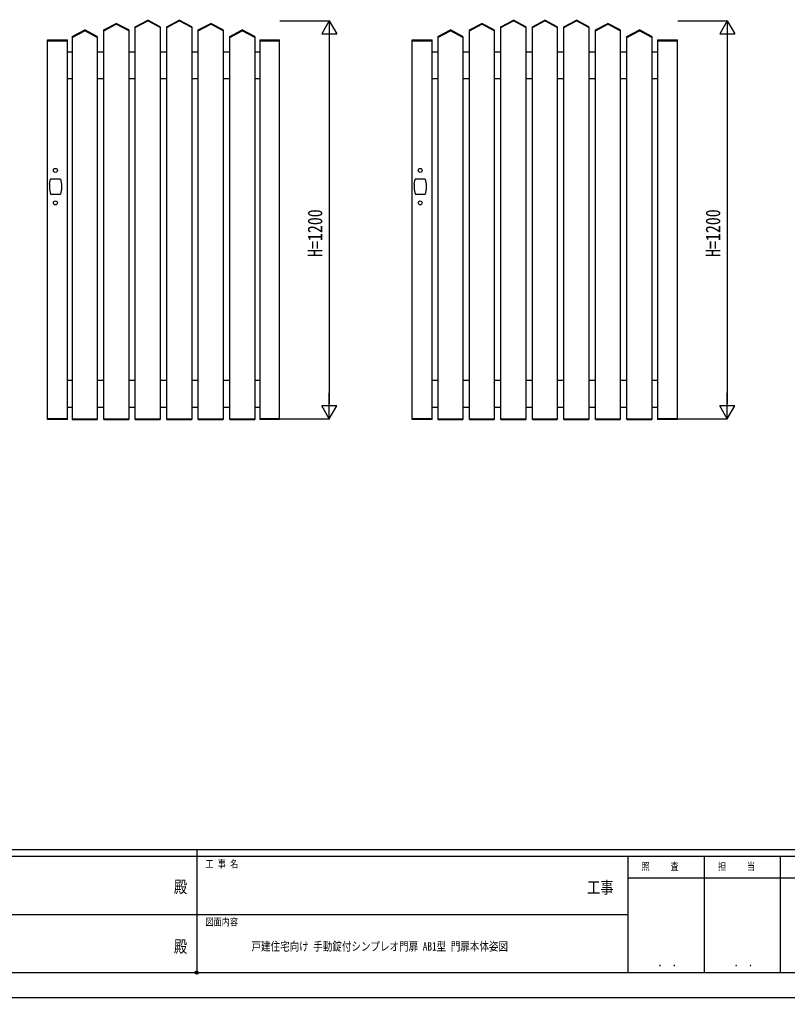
# Model space of a CAD drawing. Units: millimetres, scale not verified. Extents: x -4205 to 4205, y -2970 to 2970.
# Drawn here: x -539 to 1777, y -2970 to -21 of the extents above; entities that cross this region are included whole.
import ezdxf
from ezdxf.enums import TextEntityAlignment as Align

# ---------------------------------------------------------------- set-up
doc = ezdxf.new("R2010")
doc.units = ezdxf.units.MM
doc.header["$LTSCALE"] = 20
doc.header["$PDMODE"] = 32
doc.header["$PDSIZE"] = 10
for name, color, linetype in [('0-2_USER1', 3, 'Continuous'), ('0-3_YKK_A1', 4, 'Continuous'), ('0-4_YKK_D', 6, 'Continuous'), ('0-5_YKK_ZWAK', 7, 'Continuous')]:
    doc.layers.add(name, color=color, linetype=linetype)
doc.styles.add('ＭＳ ゴシック', font='')
doc.styles.get('ＭＳ ゴシック').set_extended_font_data('MS Gothic')

msp = doc.modelspace()

# ---------------------------------------------------------------- linework, layer by layer
at = {"layer": '0-3_YKK_A1'}
for p, q in [((-189.98, -42.7), (-152.48, -22.7)), ((-189.98, -45), (-152.48, -25)), ((-114.98, -42.7), (-152.48, -22.7)), ((-114.98, -45), (-152.48, -25)), ((-94.98, -42.7), (-57.48, -22.7)), ((-94.98, -45), (-57.48, -25)), ((-19.98, -42.7), (-57.48, -22.7)), ((-19.98, -45), (-57.48, -25)), ((912.52, -42.7), (950.02, -22.7)), ((912.52, -45), (950.02, -25)), ((987.52, -42.7), (950.02, -22.7)), ((987.52, -45), (950.02, -25)), ((1007.52, -42.7), (1045.02, -22.7)), ((1007.52, -45), (1045.02, -25)), ((1082.52, -42.7), (1045.02, -22.7)), ((1082.52, -45), (1045.02, -25)), ((1102.52, -42.7), (1140.02, -22.7)), ((1102.52, -45), (1140.02, -25)), ((1177.52, -42.7), (1140.02, -22.7)), ((1177.52, -45), (1140.02, -25)), ((-379.98, -72.7), (-342.48, -52.7)), ((-379.98, -75), (-342.48, -55)), ((-304.98, -72.7), (-342.48, -52.7)), ((-304.98, -75), (-342.48, -55)), ((-284.98, -52.7), (-247.48, -32.7)), ((-284.98, -55), (-247.48, -35)), ((-284.98, -1227), (-284.98, -52.7)), ((-209.98, -52.7), (-247.48, -32.7)), ((-209.98, -55), (-247.48, -35)), ((-209.98, -52.7), (-209.98, -1227)), ((-189.98, -1227), (-189.98, -42.7)), ((-114.98, -42.7), (-114.98, -1227)), ((-94.98, -1227), (-94.98, -42.7)), ((-19.98, -42.7), (-19.98, -1227)), ((0.02, -52.7), (37.52, -32.7)), ((0.02, -55), (37.52, -35)), ((0.02, -1227), (0.02, -52.7)), ((75.02, -52.7), (37.52, -32.7)), ((75.02, -55), (37.52, -35)), ((75.02, -52.7), (75.02, -1227)), ((95.02, -72.7), (132.52, -52.7)), ((95.02, -75), (132.52, -55)), ((170.02, -72.7), (132.52, -52.7)), ((170.02, -75), (132.52, -55)), ((722.52, -72.7), (760.02, -52.7)), ((722.52, -75), (760.02, -55)), ((797.52, -72.7), (760.02, -52.7)), ((797.52, -75), (760.02, -55)), ((817.52, -52.7), (855.02, -32.7)), ((817.52, -55), (855.02, -35)), ((817.52, -1227), (817.52, -52.7)), ((892.52, -52.7), (855.02, -32.7)), ((892.52, -55), (855.02, -35)), ((892.52, -52.7), (892.52, -1227)), ((912.52, -1227), (912.52, -42.7)), ((987.52, -42.7), (987.52, -1227)), ((1007.52, -1227), (1007.52, -42.7)), ((1082.52, -42.7), (1082.52, -1227)), ((1102.52, -1227), (1102.52, -42.7)), ((1177.52, -42.7), (1177.52, -1227)), ((1197.52, -52.7), (1235.02, -32.7)), ((1197.52, -55), (1235.02, -35)), ((1197.52, -1227), (1197.52, -52.7)), ((1272.52, -52.7), (1235.02, -32.7)), ((1272.52, -55), (1235.02, -35)), ((1272.52, -52.7), (1272.52, -1227)), ((1292.52, -72.7), (1330.02, -52.7)), ((1292.52, -75), (1330.02, -55)), ((1367.52, -72.7), (1330.02, -52.7)), ((1367.52, -75), (1330.02, -55)), ((-454.98, -1227.5), (-454.98, -82.5)), ((-454.98, -82.5), (-394.98, -82.5)), ((-454.98, -85), (-394.98, -85)), ((-394.98, -1227.5), (-394.98, -82.5)), ((-379.98, -72.7), (-379.98, -1227)), ((-304.98, -72.7), (-304.98, -1227)), ((95.02, -1227), (95.02, -72.7)), ((170.02, -72.7), (170.02, -1227)), ((185.02, -82.5), (185.02, -1227.5)), ((185.02, -82.5), (245.02, -82.5)), ((185.02, -85), (245.02, -85)), ((245.02, -1227.5), (245.02, -82.5)), ((645.02, -1227.5), (645.02, -82.5)), ((645.02, -82.5), (705.02, -82.5)), ((645.02, -85), (705.02, -85)), ((705.02, -1227.5), (705.02, -82.5)), ((722.52, -72.7), (722.52, -1227)), ((797.52, -72.7), (797.52, -1227)), ((1292.52, -1227), (1292.52, -72.7)), ((1367.52, -72.7), (1367.52, -1227)), ((1385.02, -82.5), (1385.02, -1227.5)), ((1385.02, -82.5), (1445.02, -82.5)), ((1385.02, -85), (1445.02, -85)), ((1445.02, -1227.5), (1445.02, -82.5)), ((-379.98, -120), (-394.98, -120)), ((-284.98, -120), (-304.98, -120)), ((-189.98, -120), (-209.98, -120)), ((-94.98, -120), (-114.98, -120)), ((0.02, -120), (-19.98, -120)), ((95.02, -120), (75.02, -120)), ((185.02, -120), (170.02, -120)), ((722.52, -120), (705.02, -120)), ((817.52, -120), (797.52, -120)), ((912.52, -120), (892.52, -120)), ((1007.52, -120), (987.52, -120)), ((1102.52, -120), (1082.52, -120)), ((1197.52, -120), (1177.52, -120)), ((1292.52, -120), (1272.52, -120)), ((1385.02, -120), (1367.52, -120)), ((-379.98, -200), (-394.98, -200)), ((-284.98, -200), (-304.98, -200)), ((-189.98, -200), (-209.98, -200)), ((-94.98, -200), (-114.98, -200)), ((0.02, -200), (-19.98, -200)), ((95.02, -200), (75.02, -200)), ((185.02, -200), (170.02, -200)), ((722.52, -200), (705.02, -200)), ((817.52, -200), (797.52, -200)), ((912.52, -200), (892.52, -200)), ((1007.52, -200), (987.52, -200)), ((1102.52, -200), (1082.52, -200)), ((1197.52, -200), (1177.52, -200)), ((1292.52, -200), (1272.52, -200)), ((1385.02, -200), (1367.52, -200)), ((-448.99, -517.5), (-445.99, -502.52)), ((-448.99, -517.5), (-448.99, -532.49)), ((-416.02, -502.52), (-445.99, -502.52)), ((651.01, -517.5), (654.01, -502.52)), ((651.01, -517.5), (651.01, -532.49)), ((683.98, -502.52), (654.01, -502.52)), ((-448.99, -532.49), (-445.99, -547.47)), ((-445.99, -547.47), (-416.02, -547.47)), ((651.01, -532.49), (654.01, -547.47)), ((654.01, -547.47), (683.98, -547.47)), ((-379.98, -1110), (-394.98, -1110)), ((-284.98, -1110), (-304.98, -1110)), ((-189.98, -1110), (-209.98, -1110)), ((-94.98, -1110), (-114.98, -1110)), ((0.02, -1110), (-19.98, -1110)), ((95.02, -1110), (75.02, -1110)), ((185.02, -1110), (170.02, -1110)), ((722.52, -1110), (705.02, -1110)), ((817.52, -1110), (797.52, -1110)), ((912.52, -1110), (892.52, -1110)), ((1007.52, -1110), (987.52, -1110)), ((1102.52, -1110), (1082.52, -1110)), ((1197.52, -1110), (1177.52, -1110)), ((1292.52, -1110), (1272.52, -1110)), ((1385.02, -1110), (1367.52, -1110)), ((-394.98, -1190), (-379.98, -1190)), ((-304.98, -1190), (-284.98, -1190)), ((-209.98, -1190), (-189.98, -1190)), ((-114.98, -1190), (-94.98, -1190)), ((-19.98, -1190), (0.02, -1190)), ((75.02, -1190), (95.02, -1190)), ((170.02, -1190), (185.02, -1190)), ((705.02, -1190), (722.52, -1190)), ((797.52, -1190), (817.52, -1190)), ((892.52, -1190), (912.52, -1190)), ((987.52, -1190), (1007.52, -1190)), ((1082.52, -1190), (1102.52, -1190)), ((1177.52, -1190), (1197.52, -1190)), ((1272.52, -1190), (1292.52, -1190)), ((1367.52, -1190), (1385.02, -1190)), ((-394.98, -1225), (-454.98, -1225)), ((-394.98, -1227.5), (-454.98, -1227.5)), ((-379.98, -1225), (-304.98, -1225)), ((-379.98, -1227), (-304.98, -1227)), ((-284.98, -1225), (-209.98, -1225)), ((-284.98, -1227), (-209.98, -1227)), ((-189.98, -1225), (-114.98, -1225)), ((-189.98, -1227), (-114.98, -1227)), ((-94.98, -1225), (-19.98, -1225)), ((-94.98, -1227), (-19.98, -1227)), ((0.02, -1225), (75.02, -1225)), ((0.02, -1227), (75.02, -1227)), ((95.02, -1225), (170.02, -1225)), ((95.02, -1227), (170.02, -1227)), ((245.02, -1225), (185.02, -1225)), ((245.02, -1227.5), (185.02, -1227.5)), ((705.02, -1225), (645.02, -1225)), ((705.02, -1227.5), (645.02, -1227.5)), ((722.52, -1225), (797.52, -1225)), ((722.52, -1227), (797.52, -1227)), ((817.52, -1225), (892.52, -1225)), ((817.52, -1227), (892.52, -1227)), ((912.52, -1225), (987.52, -1225)), ((912.52, -1227), (987.52, -1227)), ((1007.52, -1225), (1082.52, -1225)), ((1007.52, -1227), (1082.52, -1227)), ((1102.52, -1225), (1177.52, -1225)), ((1102.52, -1227), (1177.52, -1227)), ((1197.52, -1225), (1272.52, -1225)), ((1197.52, -1227), (1272.52, -1227)), ((1292.52, -1225), (1367.52, -1225)), ((1292.52, -1227), (1367.52, -1227)), ((1445.02, -1225), (1385.02, -1225)), ((1445.02, -1227.5), (1385.02, -1227.5))]:
    msp.add_line(p, q, dxfattribs=at)
for points in [[(-416.02, -502.52), (-413.02, -517.5), (-413.02, -532.49), (-416.02, -547.47)], [(683.98, -502.52), (686.98, -517.5), (686.98, -532.49), (683.98, -547.47)]]:
    msp.add_lwpolyline(points, dxfattribs=at)
for centre in [(-431, -476.05), (669, -476.05), (-431, -573.95), (669, -573.95)]:
    msp.add_circle(centre, 5.99, dxfattribs=at)
at = {"layer": '0-4_YKK_D'}
for p, q in [((246.02, -25), (396.02, -25)), ((395.02, -25), (372.52, -63.97)), ((395.02, -25), (417.52, -63.97)), ((395.02, -25), (395.02, -102.94)), ((1446.02, -25), (1596.02, -25)), ((1595.02, -25), (1572.52, -63.97)), ((1595.02, -25), (1617.52, -63.97)), ((1595.02, -25), (1595.02, -102.94)), ((372.52, -63.97), (417.52, -63.97)), ((395.02, -70), (395.02, -1180)), ((1572.52, -63.97), (1617.52, -63.97)), ((1595.02, -70), (1595.02, -1180)), ((395.02, -1225), (395.02, -1147.05)), ((1595.02, -1225), (1595.02, -1147.05)), ((395.02, -1225), (372.52, -1186.03)), ((417.52, -1186.03), (372.52, -1186.03)), ((395.02, -1225), (417.52, -1186.03)), ((1595.02, -1225), (1572.52, -1186.03)), ((1617.52, -1186.03), (1572.52, -1186.03)), ((1595.02, -1225), (1617.52, -1186.03)), ((246.02, -1225), (396.02, -1225)), ((1446.02, -1225), (1596.02, -1225))]:
    msp.add_line(p, q, dxfattribs=at)
at = {"layer": '0-5_YKK_ZWAK'}
for p, q in [((3895.02, -2525), (-3904.98, -2525)), ((-4.98, -2525), (-4.98, -2895)), ((-4.98, -2545), (-1304.98, -2545)), ((1295.02, -2545), (-4.98, -2545)), ((1525.02, -2545), (1525.02, -2895)), ((1755.02, -2545), (1755.02, -2895)), ((1985.02, -2610), (1295.02, -2610)), ((-1297.48, -2720), (-4.98, -2720)), ((-4.98, -2720), (1295.02, -2720)), ((-1304.98, -2895), (-4.98, -2895)), ((-4.98, -2895), (1295.02, -2895)), ((1295.02, -2895), (1985.02, -2895))]:
    msp.add_line(p, q, dxfattribs=at)
msp.add_lwpolyline([(-4205, -2970), (4205, -2970), (4205, 2970), (-4205, 2970)], close=True, dxfattribs=at)
msp.add_lwpolyline([(1985.02, -2545), (1295.02, -2545), (1295.02, -2895)], dxfattribs=at)
msp.add_point((-4.98, -2895), dxfattribs=at)

# ---------------------------------------------------------------- texts
at = {"layer": '0-2_USER1', "style": 'ＭＳ ゴシック', "width": 0.8}
msp.add_text('戸建住宅向け 手動錠付シンプレオ門扉 AB1型 門扉本体姿図', height=25.66, dxfattribs=at).set_placement((160.31, -2836.72), align=Align.BOTTOM_LEFT)
at = {"layer": '0-4_YKK_D', "style": 'ＭＳ ゴシック', "width": 0.8}
for p in [(387.02, -737), (1587.02, -737)]:
    msp.add_text('H=1200', height=43.99, rotation=90, dxfattribs=at).set_placement(p, align=Align.BOTTOM_LEFT)
at = {"layer": '0-5_YKK_ZWAK', "style": 'ＭＳ ゴシック', "width": 0.8}
for s, height, p in [('工 事 名', 21.99, (21.27, -2585)), ('照     査', 21.99, (1336.42, -2592.5)), ('担     当', 21.99, (1567.22, -2592.5)), ('殿', 36.66, (-73.67, -2665.83)), ('工事', 36.66, (1172.33, -2667.46)), ('図面内容', 21.99, (21.27, -2760)), ('殿', 36.66, (-73.67, -2845.83)), ('． ．', 25.92, (1385, -2884.35)), ('． ．', 25.92, (1615, -2884.35))]:
    msp.add_text(s, height=height, dxfattribs=at).set_placement(p, align=Align.BOTTOM_LEFT)

doc.saveas('drawing.dxf')
